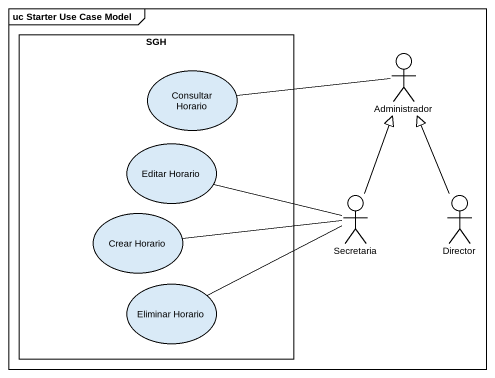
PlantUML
@startuml
mainframe uc Starter Use Case Model
rectangle SGH {
  usecase "Consultar Horario" as Consultar_Horario
  usecase "Editar Horario" as Editar_Horario
  usecase "Crear Horario" as Crear_Horario
  usecase "Eliminar Horario" as Eliminar_Horario
}
actor Administrador
actor Secretaria
actor Director
Administrador -left- Consultar_Horario
Secretaria -up-|> Administrador
Secretaria -left- Editar_Horario
Secretaria -left- Crear_Horario
Secretaria -left- Eliminar_Horario
Director -up-|> Administrador
@enduml
